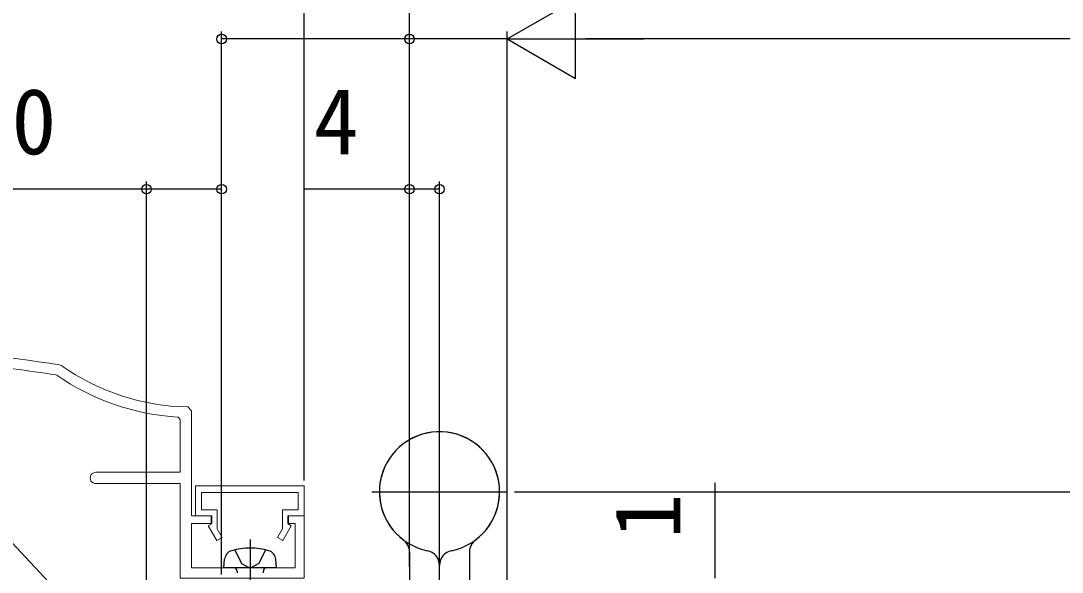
# Model space of a CAD drawing. Units: millimetres, scale not verified. Extents: x -525 to 525, y -783 to 779.
# Drawn here: x -237.7 to -99.1, y -306.7 to -233.3 of the extents above; entities that cross this region are included whole.
import ezdxf
from ezdxf.enums import TextEntityAlignment as Align

# ---------------------------------------------------------------- set-up
doc = ezdxf.new("R2010")
doc.units = ezdxf.units.MM
doc.header["$LTSCALE"] = 4
doc.layers.add('0-2_YKK_11', color=30, linetype='Continuous', lineweight=18)
doc.layers.add('0-5_YKK_13', color=4, linetype='Continuous')
doc.layers.add('0-7_YKK_D', color=6, linetype='Continuous')
doc.styles.add('ＭＳ ゴシック', font='')
doc.styles.get('ＭＳ ゴシック').set_extended_font_data('MS Gothic')

msp = doc.modelspace()

# ---------------------------------------------------------------- linework, layer by layer
at = {"layer": '0-2_YKK_11'}
for p, q in [((-232.57, -279.082), (-232.355, -279.168)), ((-232.932, -280.474), (-233.059, -280.424))]:
    msp.add_line(p, q, dxfattribs=at)
for points in [[(-215.492, -284.694), (-215, -285.194), (-215, -299.198), (-212.3, -299.198), (-212.3, -300.198), (-215, -300.198), (-215, -306.098), (-201.2, -306.098), (-201.2, -300.198), (-202.2, -300.198), (-202.2, -299.198), (-200, -299.198), (-200, -307.498), (-216.5, -307.498), (-216.5, -294.898), (-227.75, -294.898)], [(-227.75, -293.398), (-216.5, -293.398), (-216.5, -286.347), (-216.783, -286.047)]]:
    msp.add_lwpolyline(points, dxfattribs=at)
msp.add_lwpolyline([(-214.5, -295.198), (-200, -295.198), (-200, -299.198), (-202.1, -299.198), (-202.1, -300.298), (-201.727, -300.514), (-202.873, -302.498), (-203.565, -302.098), (-202.9, -300.946), (-202.9, -298.398), (-200.8, -298.398), (-200.8, -296.098), (-213.7, -296.098), (-213.7, -298.398), (-211.6, -298.398), (-211.6, -300.946), (-210.935, -302.098), (-211.627, -302.498), (-212.773, -300.514), (-212.4, -300.298), (-212.4, -299.198), (-214.5, -299.198)], close=True, dxfattribs=at)
for centre, radius, start, end in [((-277.5, -575.697), 300, 81.38656, 90.00001), ((-277.5, -575.698), 298.6, 81.44072, 83.6324), ((-215, -254.698), 30, 234.65378, 269.06069), ((-215, -254.698), 31.4, 235.17438, 266.74487), ((-227.75, -294.148), 0.75, 89.99999, 270.00001)]:
    msp.add_arc(centre, radius, start, end, dxfattribs=at)
at = {"layer": '0-5_YKK_13'}
for p, q in [((-182, -304.998), (-182, -286.998)), ((-191, -295.998), (-173, -295.998)), ((-207.2, -302.344), (-207.2, -317.028)), ((-186, -303.998), (-186, -344.198)), ((-178, -303.998), (-178, -344.198)), ((-210.7, -306.098), (-210.602, -304.978)), ((-203.7, -306.098), (-210.7, -306.098)), ((-203.7, -306.098), (-203.798, -304.978)), ((-182, -343.498), (-182, -305.796)), ((-182, -343.498), (-182, -305.796)), ((-208.93, -306.598), (-208.93, -306.798)), ((-205.47, -306.598), (-205.47, -306.798))]:
    msp.add_line(p, q, dxfattribs=at)
for points in [[(-209.25, -303.734), (-208.345, -305.55), (-207.2, -306.158)], [(-205.15, -303.734), (-206.055, -305.55), (-207.2, -306.158)]]:
    msp.add_lwpolyline(points, dxfattribs=at)
for centre, radius, start, end in [((-182, -295.998), 8, 306.8699, 258.46304), ((-182, -295.998), 8, 281.53696, 233.1301), ((-207.2, -312.498), 9, 74.11915, 105.88085), ((-188, -303.998), 2, 0, 53.1301), ((-176, -303.998), 2, 126.8699, 180), ((-209.307, -305.092), 1.3, 105.88085, 175), ((-205.093, -305.092), 1.3, 5, 74.11915), ((-184, -305.796), 2, 0, 78.46304), ((-180, -305.796), 2, 101.53696, 180), ((-209.43, -306.598), 0.5, 0, 90), ((-204.97, -306.598), 0.5, 90, 180)]:
    msp.add_arc(centre, radius, start, end, dxfattribs=at)
at = {"layer": '0-7_YKK_D'}
for p, q in [((-200, -294.498), (-200, -214.698)), ((-200, -294.498), (-200, -214.698)), ((-186, -305.998), (-186, -214.698)), ((-173, -235.698), (-163.907, -230.448)), ((-163.907, -240.948), (-163.907, -230.448)), ((-211, -306.998), (-211, -234.698)), ((-186, -305.998), (-186, -234.698)), ((-186, -305.998), (-186, -234.698)), ((-173, -307.898), (-173, -234.698)), ((-173, -307.898), (-173, -234.698)), ((-186, -235.698), (-211, -235.698)), ((-173, -235.698), (-186, -235.698)), ((-173, -235.698), (-163.907, -240.948)), ((-173, -235.698), (-154.813, -235.698)), ((-17.5, -235.698), (-162.5, -235.698)), ((-221, -324.098), (-221, -254.698)), ((-211, -306.798), (-211, -254.698)), ((-186, -305.998), (-186, -254.698)), ((-182, -306.498), (-182, -254.698)), ((-145.29, -307.498), (-145.29, -294.785)), ((-172, -295.998), (-84.29, -295.998))]:
    msp.add_line(p, q, dxfattribs=at)
for points in [[(-220.013, -323.023), (-221.752, -321.158), (-312.016, -224.362), (-396.05, -224.362)], [(-211, -255.698), (-221, -255.698), (-245.125, -255.698)], [(-182, -255.698), (-186, -255.698), (-200.118, -255.698)]]:
    msp.add_lwpolyline(points, dxfattribs=at)
for centre in [(-211, -235.698), (-186, -235.698), (-186, -235.698), (-221, -255.698), (-211, -255.698), (-186, -255.698), (-182, -255.698)]:
    msp.add_circle(centre, 0.637, dxfattribs=at)

# ---------------------------------------------------------------- texts
at = {"layer": '0-7_YKK_D', "style": 'ＭＳ ゴシック'}
for s, p in [('10', (-244.966, -253.698)), ('4', (-198.732, -253.698))]:
    msp.add_text(s, height=8.798, dxfattribs=at).set_placement(p, align=Align.BOTTOM_LEFT)
msp.add_text('1', height=8.798, rotation=90, dxfattribs=at).set_placement((-147.29, -302.239), align=Align.BOTTOM_LEFT)

doc.saveas('drawing.dxf')
